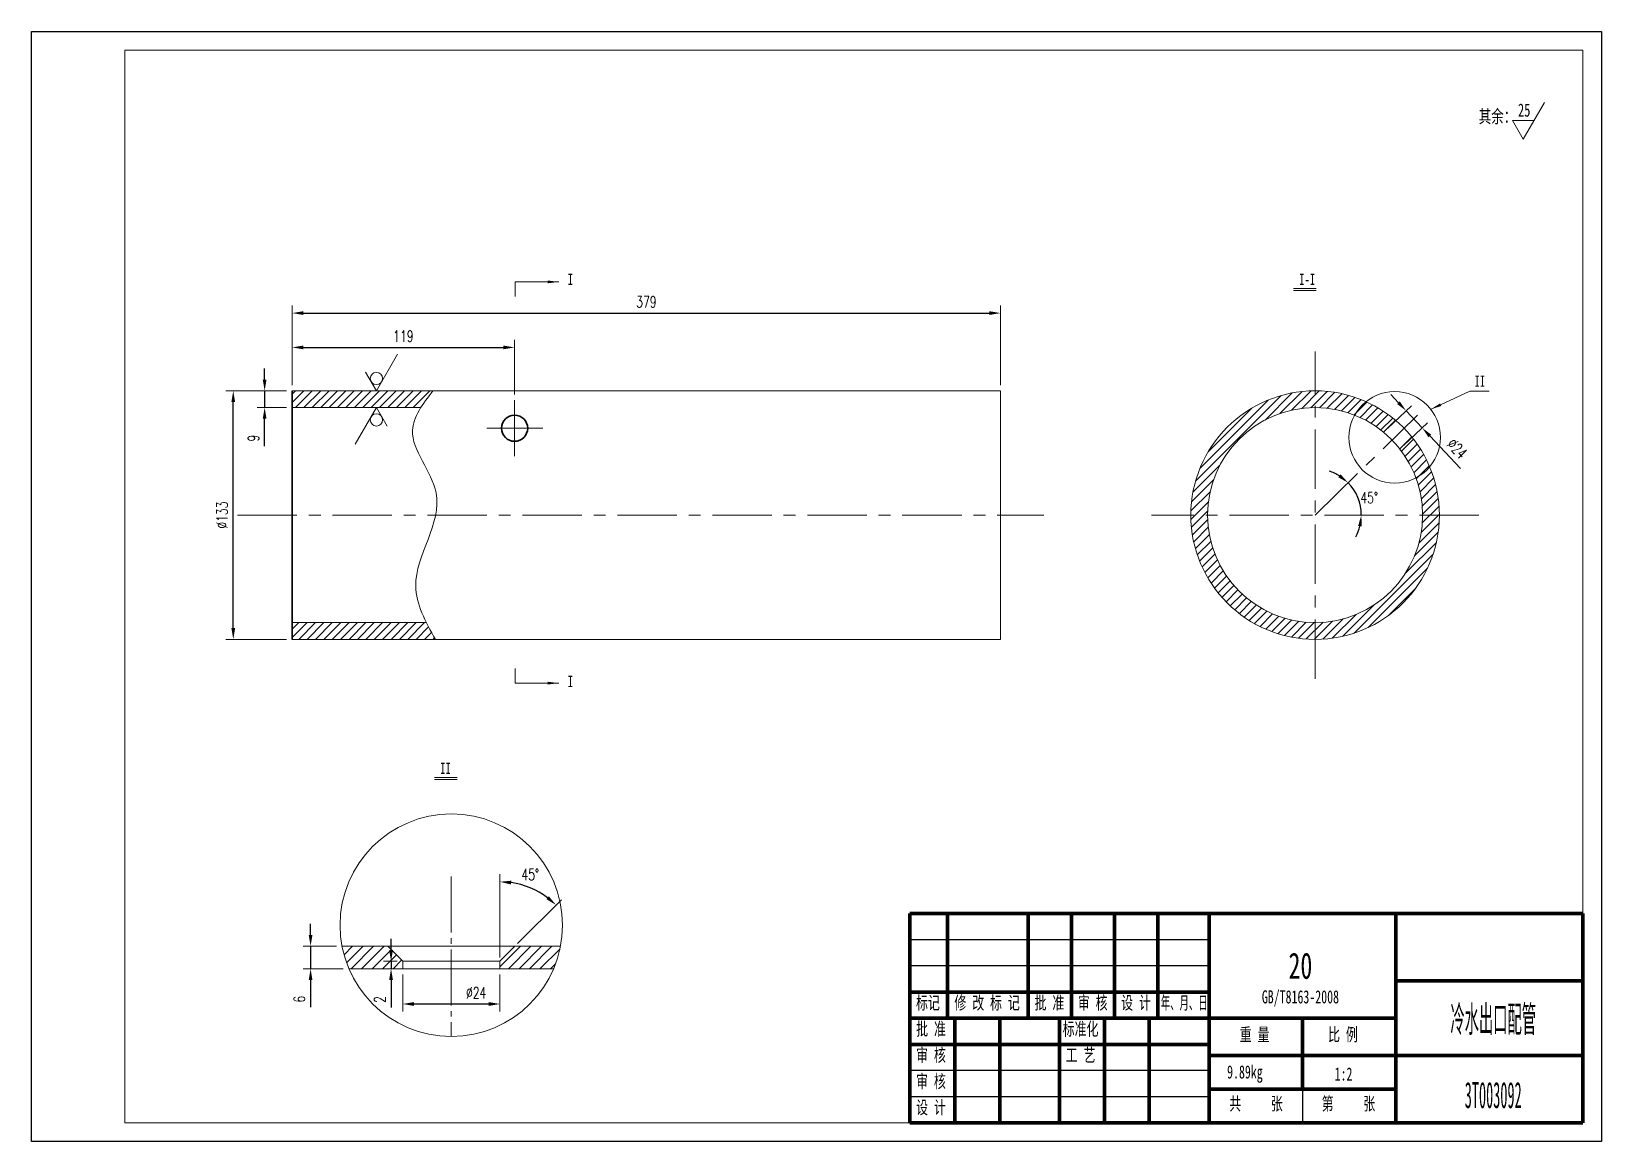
# Model space of a CAD drawing. Header units: millimetres. Extents: x 0 to 840, y 0 to 594.
import ezdxf

# ---------------------------------------------------------------- set-up
doc = ezdxf.new("R2010")
doc.units = ezdxf.units.MM
for name, pattern in [('CENTER', [50.799999713897705, 31.75, -6.349999904632568, 6.349999904632568, -6.349999904632568]), ('EB_DASH', [6, 3, -3]), ('EB_DASHDOT', [39, 30, -3, 3, -3])]:
    doc.linetypes.add(name, pattern=pattern)
doc.layers.get('0').update_dxf_attribs({"lineweight": 0})
for name, color, linetype, lineweight in [('CEN', 1, 'EB_DASHDOT', 15), ('中心线', 1, 'CENTER', 9), ('尺寸线', 4, 'Continuous', 9), ('标注线', 4, 'Continuous', 5), ('点划线', 1, 'EB_DASHDOT', 5), ('粗线', 7, 'Continuous', 15), ('虚线', 2, 'EB_DASH', 5)]:
    doc.layers.add(name, color=color, linetype=linetype, lineweight=lineweight)
doc.layers.add('边框', color=7, linetype='Continuous', lineweight=18, plot=False)
doc.styles.get("Standard").update_dxf_attribs({"font": 'romans.shx', "width": 0.7})
doc.styles.add('TextStyle1', font='', dxfattribs={"width": 0.5106694812368067})
doc.styles.add('UserTxtStyle4', font='', dxfattribs={"width": 0.667})
doc.styles.add('机械', font='', dxfattribs={"width": 0.4})
doc.styles.add('标准', font='', dxfattribs={"width": 0.667})
doc.styles.get('TextStyle1').set_extended_font_data('宋体')
doc.styles.get('UserTxtStyle4').set_extended_font_data('宋体')
doc.styles.get('机械').set_extended_font_data('宋体')
doc.styles.get('标准').set_extended_font_data('宋体')
doc.dimstyles.new('副本标准', dxfattribs={"dimscale": 2, "dimtxt": 3, "dimasz": 3, "dimexe": 2, "dimexo": 1, "dimgap": 1, "dimtad": 1, "dimtih": 1, "dimtoh": 1, "dimdec": 1, "dimzin": 12, "dimdsep": 46, "dimtxsty": 'Standard', "dimcen": 0, "dimdle": 6, "dimclrd": 256, "dimclre": 256, "dimclrt": 256, "dimadec": 1, "dimazin": 3, "dimtfac": 1, "dimtdec": 1, "dimtmove": 2, "dimatfit": 0, "dimfxl": 0, "dimtolj": 1, "dimarcsym": 0})
doc.dimstyles.new('标准', dxfattribs={"dimscale": 2, "dimtxt": 3, "dimasz": 3, "dimexe": 2, "dimexo": 1.5, "dimgap": 1.5, "dimtad": 1, "dimdec": 1, "dimzin": 12, "dimdsep": 46, "dimtxsty": 'Standard', "dimcen": 0, "dimdle": 6, "dimclrd": 256, "dimclre": 256, "dimclrt": 256, "dimadec": 1, "dimazin": 3, "dimtfac": 1, "dimtdec": 1, "dimtmove": 0, "dimatfit": 0, "dimfxl": 0, "dimtolj": 1, "dimarcsym": 0})
pattern_1 = [(45, (0, 0), (-2.245064030267288, 2.245064030267288), [])]

# ---------------------------------------------------------------- blocks, each defined once
blk = doc.blocks.new('*X41')
at = {"layer": '尺寸线', "linetype": 'ByBlock'}
for points in [[(107.9895317392506, 401.7085331787944), (108.9895317392508, 395.7085331787944), (106.9895317392504, 395.7085331787944)], [(107.9895317392506, 268.7085331787944), (108.9895317392508, 274.7085331787944), (106.9895317392504, 274.7085331787944)]]:
    blk.add_hatch(color=256, dxfattribs=at).paths.add_polyline_path(points, flags=0)
for p, q in [((136.4889974597376, 401.7085331787944), (103.9895317392506, 401.7085331787944)), ((136.4889974597376, 268.7085331787944), (103.9895317392506, 268.7085331787944))]:
    blk.add_line(p, q, dxfattribs=at)
at = {"layer": '尺寸线', "linetype": 'ByBlock', "lineweight": -2}
blk.add_line((107.9895317392506, 274.7085331787944), (107.9895317392506, 395.7085331787944), dxfattribs=at)
at = {"layer": '尺寸线', "linetype": 'ByBlock', "insert": (101.9895317392506, 335.2085331787944), "char_height": 6, "width": 21.59999999999991, "attachment_point": 5, "rotation": 90}
blk.add_mtext('%%C133', dxfattribs=at)
blk = doc.blocks.new('*X42')
at = {"layer": '尺寸线', "linetype": 'ByBlock'}
for points in [[(139.4889974597376, 443.2877020474146), (145.4889974597376, 442.2877020474144), (145.4889974597376, 444.2877020474148)], [(518.4889974597377, 443.2877020474146), (512.4889974597377, 442.2877020474144), (512.4889974597377, 444.2877020474148)]]:
    blk.add_hatch(color=256, dxfattribs=at).paths.add_polyline_path(points, flags=0)
for p, q in [((139.4889974597376, 404.7085331787944), (139.4889974597376, 447.2877020474146)), ((518.4889974597377, 404.7085331787944), (518.4889974597377, 447.2877020474146))]:
    blk.add_line(p, q, dxfattribs=at)
at = {"layer": '尺寸线', "linetype": 'ByBlock', "lineweight": -2}
blk.add_line((145.4889974597376, 443.2877020474146), (512.4889974597377, 443.2877020474146), dxfattribs=at)
at = {"layer": '尺寸线', "linetype": 'ByBlock', "insert": (328.9889974597377, 449.2877020474146), "char_height": 6, "width": 15.60000000000002, "attachment_point": 5}
blk.add_mtext('379', dxfattribs=at)
blk = doc.blocks.new('*X43')
at = {"layer": '尺寸线', "linetype": 'ByBlock'}
for points in [[(139.4889974597376, 424.9252289870697), (145.4889974597376, 423.9252289870695), (145.4889974597376, 425.9252289870699)], [(258.4889974597376, 424.9252289870697), (252.4889974597376, 423.9252289870695), (252.4889974597376, 425.9252289870699)]]:
    blk.add_hatch(color=256, dxfattribs=at).paths.add_polyline_path(points, flags=0)
for p, q in [((139.4889974597376, 404.7085331787944), (139.4889974597376, 428.9252289870697)), ((258.4889974597376, 399.7517235588552), (258.4889974597376, 428.9252289870697))]:
    blk.add_line(p, q, dxfattribs=at)
at = {"layer": '尺寸线', "linetype": 'ByBlock', "lineweight": -2}
blk.add_line((145.4889974597376, 424.9252289870697), (252.4889974597376, 424.9252289870697), dxfattribs=at)
at = {"layer": '尺寸线', "linetype": 'ByBlock', "insert": (198.9889974597376, 430.9252289870697), "char_height": 6, "width": 12.60000000000002, "attachment_point": 5}
blk.add_mtext('119', dxfattribs=at)
blk = doc.blocks.new('*X44')
at = {"layer": '尺寸线', "linetype": 'Continuous'}
blk.add_hatch(color=256, dxfattribs=at).paths.add_polyline_path([(282.1708794152851, 459.9738060716516), (276.1708794152851, 459.2238060716516), (276.1708794152851, 460.7238060716516)], flags=0)
for p, q in [((282.1708794152851, 459.9738060716516), (258.7077193937334, 459.9738060716516)), ((258.7077193937334, 459.9738060716516), (258.7077193937334, 452.1527527311343))]:
    blk.add_line(p, q, dxfattribs=at)
at = {"layer": '尺寸线'}
blk.add_line((258.7077193937334, 452.1527527311343), (258.7077193937334, 452.1527527311343), dxfattribs=at)
blk = doc.blocks.new('*X45')
at = {"layer": '尺寸线', "linetype": 'Continuous'}
blk.add_hatch(color=256, dxfattribs=at).paths.add_polyline_path([(282.1708794152851, 245.2911536049022), (276.1708794152851, 244.5411536049022), (276.1708794152851, 246.0411536049022)], flags=0)
for p, q in [((258.7077193937334, 245.2911536049022), (258.7077193937334, 253.1122069454195)), ((282.1708794152851, 245.2911536049022), (258.7077193937334, 245.2911536049022))]:
    blk.add_line(p, q, dxfattribs=at)
at = {"layer": '尺寸线'}
blk.add_line((258.7077193937334, 253.1122069454195), (258.7077193937334, 253.1122069454195), dxfattribs=at)
blk = doc.blocks.new('*X46')
at = {"layer": '尺寸线'}
for points in [[(700.3646609647399, 357.0204149089099), (699.1143792850752, 355.4593909752384), (704.4225919259217, 352.48905790308)], [(709.7432157290053, 329.3741939317562), (711.7284396014426, 329.1315291912086), (711.4638218868668, 335.2085331787943)]]:
    blk.add_hatch(color=256, dxfattribs=at).paths.add_polyline_path(points, flags=0)
at = {"layer": '尺寸线', "lineweight": -2}
for radius, start, end in [(24.72547097885314, 58.27647821510512, 72.21448558373422), (24.72547097885308, 1.317219800020859e-13, 44.33847084647589), (24.72547097885314, 332.1239852627417, 346.0619926313707)]:
    blk.add_arc((686.7383509080136, 335.2085331787944), radius, start, end, dxfattribs=at)
at = {"layer": '尺寸线', "insert": (715.6817017419474, 344.5385312242062), "char_height": 6, "width": 13.79999999999995, "attachment_point": 5}
blk.add_mtext('45%%D', dxfattribs=at)
blk = doc.blocks.new('*X47')
at = {"layer": '尺寸线', "linetype": 'Continuous'}
blk.add_hatch(color=256, dxfattribs=at).paths.add_polyline_path([(748.4655283034921, 391.7587866309514), (753.6055444682383, 394.9435525291216), (754.2313324996419, 393.5803249840096)], flags=0)
for p, q in [((748.4655283034921, 391.7587866309514), (769.5932456463837, 401.4574408955791)), ((769.5932456463837, 401.4574408955791), (779.7781263983271, 401.4574408955791))]:
    blk.add_line(p, q, dxfattribs=at)
at = {"layer": '尺寸线'}
blk.add_line((779.7781263983271, 401.4574408955791), (779.7781263983271, 401.4574408955791), dxfattribs=at)
blk = doc.blocks.new('*X48')
at = {"layer": '尺寸线', "linetype": 'Continuous'}
for points in [[(256.5505680867805, 137.5826716368425), (256.6916977389194, 139.5776860280906), (250.6360897391056, 139.0035677888833)], [(276.8220988429403, 131.239400874795), (275.511204372378, 129.7289189361248), (280.6980974236699, 126.5514764937728)]]:
    blk.add_hatch(color=256, dxfattribs=at).paths.add_polyline_path(points, flags=0)
for p, q in [((250.6360897391055, 98.48946880920744), (250.6360897391056, 143.0035677888832)), ((260.0503033014783, 105.9036823715806), (283.526524548416, 129.379903618519))]:
    blk.add_line(p, q, dxfattribs=at)
at = {"layer": '尺寸线', "linetype": 'Continuous', "lineweight": -2}
blk.add_arc((250.6360897391055, 96.48946880920744), 42.51409897967584, 53.09285918818568, 81.90714081181493, dxfattribs=at)
at = {"layer": '尺寸线', "linetype": 'Continuous', "lineweight": 9, "insert": (266.9055310605567, 142.8929566046158), "char_height": 6, "width": 13.79999999999995, "attachment_point": 5}
blk.add_mtext('45%%D', dxfattribs=at)
blk = doc.blocks.new('*X49')
at = {"layer": '尺寸线', "linetype": 'ByBlock'}
for points in [[(198.6360897391055, 73.6254279631616), (204.6360897391055, 72.6254279631614), (204.6360897391055, 74.6254279631618)], [(250.6360897391055, 73.6254279631616), (244.6360897391055, 72.6254279631614), (244.6360897391055, 74.6254279631618)]]:
    blk.add_hatch(color=256, dxfattribs=at).paths.add_polyline_path(points, flags=0)
for p, q in [((198.6360897391055, 89.48946880920744), (198.6360897391055, 69.6254279631616)), ((250.6360897391055, 89.48946880920744), (250.6360897391055, 69.6254279631616))]:
    blk.add_line(p, q, dxfattribs=at)
at = {"layer": '尺寸线', "linetype": 'ByBlock', "lineweight": -2}
blk.add_line((204.6360897391055, 73.6254279631616), (244.6360897391055, 73.6254279631616), dxfattribs=at)
at = {"layer": '尺寸线', "linetype": 'ByBlock', "lineweight": 9, "insert": (237.8945833367966, 79.6254279631616), "char_height": 6, "width": 18.60000000000002, "attachment_point": 5}
blk.add_mtext('%%C24', dxfattribs=at)
blk = doc.blocks.new('*X50')
at = {"layer": '尺寸线', "linetype": 'Continuous'}
for points in [[(191.4096989311475, 102.4894688092074), (193.4096989311475, 102.4894688092074), (192.4096989311475, 96.48946880920744)], [(191.4096989311475, 86.48946880920744), (193.4096989311475, 86.48946880920744), (192.4096989311475, 92.48946880920744)]]:
    blk.add_hatch(color=256, dxfattribs=at).paths.add_polyline_path(points, flags=0)
at = {"layer": '尺寸线', "linetype": 'Continuous', "lineweight": -2}
for p, q in [((192.4096989311475, 102.4894688092074), (192.4096989311475, 108.4894688092074)), ((192.4096989311475, 96.48946880920744), (192.4096989311475, 92.48946880920744)), ((192.4096989311475, 86.48946880920744), (192.4096989311475, 71.68946880920745))]:
    blk.add_line(p, q, dxfattribs=at)
at = {"layer": '尺寸线', "linetype": 'Continuous'}
for p, q in [((195.6360897391055, 96.48946880920744), (188.4096989311475, 96.48946880920744)), ((195.6360897391055, 92.48946880920744), (188.4096989311475, 92.48946880920744))]:
    blk.add_line(p, q, dxfattribs=at)
at = {"layer": '尺寸线', "linetype": 'Continuous', "lineweight": 9, "insert": (186.4096989311475, 76.08946880920747), "char_height": 6, "width": 12, "attachment_point": 5, "rotation": 90}
blk.add_mtext('2', dxfattribs=at)
blk = doc.blocks.new('*X51')
at = {"layer": '尺寸线', "linetype": 'Continuous'}
for points in [[(148.3508692427961, 110.4894688092075), (150.3508692427961, 110.4894688092075), (149.3508692427961, 104.4894688092075)], [(148.3508692427961, 86.48946880920745), (150.3508692427961, 86.48946880920745), (149.3508692427961, 92.48946880920745)]]:
    blk.add_hatch(color=256, dxfattribs=at).paths.add_polyline_path(points, flags=0)
at = {"layer": '尺寸线', "linetype": 'Continuous', "lineweight": -2}
for p, q in [((149.3508692427961, 110.4894688092075), (149.3508692427961, 116.4894688092075)), ((149.3508692427961, 104.4894688092075), (149.3508692427961, 92.48946880920745)), ((149.3508692427961, 86.48946880920745), (149.3508692427961, 71.88946880920746))]:
    blk.add_line(p, q, dxfattribs=at)
at = {"layer": '尺寸线', "linetype": 'Continuous'}
for p, q in [((163.2016348456029, 104.4894688092074), (145.3508692427961, 104.4894688092075)), ((166.8697910636531, 92.48946880920744), (145.3508692427961, 92.48946880920745))]:
    blk.add_line(p, q, dxfattribs=at)
at = {"layer": '尺寸线', "linetype": 'Continuous', "lineweight": 9, "insert": (143.3508692427961, 76.18946880920747), "char_height": 6, "width": 12, "attachment_point": 5, "rotation": 90}
blk.add_mtext('6', dxfattribs=at)
blk = doc.blocks.new('*X52')
at = {"layer": '尺寸线', "linetype": 'ByBlock'}
for points in [[(124.7713473942748, 401.7085331787944), (123.7713473942746, 407.7085331787944), (125.771347394275, 407.7085331787944)], [(124.7713473942748, 392.7085331787944), (123.7713473942746, 386.7085331787944), (125.771347394275, 386.7085331787944)]]:
    blk.add_hatch(color=256, dxfattribs=at).paths.add_polyline_path(points, flags=0)
at = {"layer": '尺寸线', "linetype": 'ByBlock', "lineweight": -2}
for p, q in [((124.7713473942748, 407.7085331787944), (124.7713473942748, 413.7085331787944)), ((124.7713473942748, 401.7085331787944), (124.7713473942748, 392.7085331787944)), ((139.4889974597376, 401.7085331787944), (139.4889974597376, 401.7085331787944)), ((124.7713473942748, 372.1085331787943), (124.7713473942748, 386.7085331787944))]:
    blk.add_line(p, q, dxfattribs=at)
at = {"layer": '尺寸线', "linetype": 'ByBlock'}
for p, q in [((136.4889974597376, 401.7085331787944), (120.7713473942748, 401.7085331787944)), ((136.4889974597376, 392.7085331787944), (120.7713473942748, 392.7085331787944))]:
    blk.add_line(p, q, dxfattribs=at)
at = {"layer": '尺寸线', "linetype": 'ByBlock', "insert": (118.7713473942748, 376.4085331787944), "char_height": 6, "width": 12, "attachment_point": 5, "rotation": 90}
blk.add_mtext('9', dxfattribs=at)
blk = doc.blocks.new('*X53')
at = {"layer": '尺寸线', "linetype": 'ByBlock'}
for points in [[(735.4540078244141, 390.9815066579467), (730.6103412060946, 394.6610302263694), (732.0655200184656, 396.0330559637476)], [(744.0100140002961, 381.9069546532234), (747.3985018062447, 376.8554053474224), (748.8536806186156, 378.2274310848007)]]:
    blk.add_hatch(color=256, dxfattribs=at).paths.add_polyline_path(points, flags=0)
at = {"layer": '尺寸线', "linetype": 'ByBlock', "lineweight": -2}
for p, q in [((731.33793061228, 395.3470430950586), (727.2218534001461, 399.7125795321704)), ((735.4540078244141, 390.9815066579467), (744.0100140002961, 381.9069546532234)), ((723.3951282157175, 379.6117058840327), (723.3951282157175, 379.6117058840327)), ((764.4545695129658, 360.223335170089), (748.1260912124301, 377.5414182161116))]:
    blk.add_line(p, q, dxfattribs=at)
at = {"layer": '尺寸线', "linetype": 'ByBlock'}
for p, q in [((725.5778964342734, 381.6697444900997), (738.3643654491553, 393.7255581327027)), ((734.1339026101554, 372.5951924853764), (746.9203716250373, 384.6510061279794))]:
    blk.add_line(p, q, dxfattribs=at)
at = {"layer": '尺寸线', "linetype": 'ByBlock', "insert": (762.7139054058767, 370.8156856866784), "char_height": 6, "width": 21.49091223183905, "attachment_point": 5, "rotation": 313.3153156821038}
blk.add_mtext('%%C24', dxfattribs=at)

msp = doc.modelspace()

# ---------------------------------------------------------------- hatches: boundary and pattern name
at = {"layer": '尺寸线'}
h = msp.add_hatch(dxfattribs=at)
h.set_pattern_fill('ANSI31', color=256, style=0, pattern_type=0)
h.set_pattern_definition(pattern_1)
edge = h.paths.add_edge_path(flags=0)
edge.add_spline(control_points=[(208.4527826092194, 392.8582019495564), (210.3134356799678, 395.8171157319795), (212.5479036088627, 398.7628244553869), (214.7823715377578, 401.7085331787944)], knot_values=[0, 0, 0, 0, 10.88442376378958, 10.88442376378958, 10.88442376378958, 10.88442376378958], weights=[1, 1, 1, 1], degree=3, periodic=0)
edge.add_line((214.7823715377578, 401.7085331787944), (139.4889974597376, 401.7085331787943))
edge.add_line((139.4889974597376, 401.7085331787943), (139.4889974597374, 392.7085331787943))
edge.add_line((139.4889974597374, 392.7085331787943), (208.4527826092194, 392.8582019495564))
edge = h.paths.add_edge_path(flags=0)
edge.add_spline(control_points=[(216.146468923642, 268.7085331787943), (214.4905090199963, 271.6901632440802), (212.8345491163506, 274.671793309366), (211.3182863791607, 277.7085331787944)], knot_values=[0, 0, 0, 0, 10.21416473701536, 10.21416473701536, 10.21416473701536, 10.21416473701536], weights=[1, 1, 1, 1], degree=3, periodic=0)
edge.add_line((211.3182863791607, 277.7085331787944), (139.4889974597374, 277.7085331787943))
edge.add_line((139.4889974597374, 277.7085331787943), (139.4889974597376, 268.7085331787944))
edge.add_line((139.4889974597376, 268.7085331787944), (216.146468923642, 268.7085331787943))
h = msp.add_hatch(dxfattribs=at)
h.set_pattern_fill('ANSI31', color=256, style=0, pattern_type=0)
h.set_pattern_definition(pattern_1)
edge = h.paths.add_edge_path(flags=0)
edge.add_line((723.3818721316143, 379.6299164522025), (729.7182982614459, 385.9527360545533))
edge.add_arc((686.8483794565018, 335.1179341056171), 66.49817311422956, 49.85845191897677, 65.96867249259007)
edge.add_arc((729.2607942364838, 376.8632236963795), 24.40597749555823, 128.9178216045524, 151.0627055551713)
edge.add_arc((686.9726901691442, 335.0701920910168), 57.54300623291333, 50.7481802060787, 68.67151547600639, ccw=False)
edge = h.paths.add_edge_path(flags=0)
edge.add_arc((686.7383051866118, 335.2085057793469), 66.50005277397184, 22.85629708239803, 39.00965713080794)
edge.add_line((738.4114981653247, 377.0670550414239), (732.0245847377702, 370.6402566129798))
edge.add_arc((686.6165066988665, 335.296139921351), 57.54215963881298, 20.131303290573726, 37.89598692646052, ccw=False)
edge.add_arc((729.2546036941101, 376.7901142228044), 24.49767560238573, 297.7027808877313, 319.9854160935271)
edge = h.paths.add_edge_path(flags=0)
edge.add_arc((729.7455326744275, 376.6869908824551), 24.92817077481929, 129.5206258587983, 151.309820878196, ccw=False)
edge.add_arc((686.8647291384839, 335.1815925459632), 66.47312914603623, 66.01834410650713, 90.10893038560705)
edge.add_line((686.7383509080137, 401.6546015572038), (686.7383509080137, 392.7085331787943))
edge.add_arc((686.6797269794096, 335.2627903126603), 57.44577277926538, 68.34538257802927, 89.94152913072611, ccw=False)
edge = h.paths.add_edge_path(flags=0)
edge.add_arc((686.7150349480092, 335.1852165333858), 57.47668876944328, 89.97675742690723, 179.9767567436617, ccw=False)
edge.add_line((686.7383509080137, 392.6619005736596), (686.7383509080137, 401.7085331787943))
edge.add_arc((686.738351304516, 335.2085327822917), 66.50000039650251, 90.00000034162288, 180.0000000000004)
edge.add_line((620.2383509080137, 335.2085331787939), (629.2383509080136, 335.2085331787931))
edge = h.paths.add_edge_path(flags=0)
edge.add_line((686.7383509080137, 268.762464800385), (686.7383509080145, 277.7085331787943))
edge.add_arc((686.7383512508544, 335.2085335216349), 57.50000034284062, 179.9999999999998, 269.9999996583765, ccw=False)
edge.add_line((629.2383509080137, 335.208533178794), (620.2383509080136, 335.2085331787929))
edge.add_arc((686.7113854933984, 335.2354993860912), 66.47304005509383, 180.0232432563382, 270.0232425730928)
edge = h.paths.add_edge_path(flags=0)
edge.add_line((753.2383509080136, 335.2085331787953), (744.2383509080136, 335.2085331787943))
edge.add_arc((686.761666868019, 335.2318498242018), 57.47668876944226, 269.97675742690694, 359.97675674366195, ccw=False)
edge.add_line((686.7383509080137, 277.7551657839291), (686.7383509080146, 268.7085331787943))
edge.add_arc((686.7383505115116, 335.2085335752967), 66.50000039650229, 270.0000003416233, 360.0000000000015)
edge = h.paths.add_edge_path(flags=0)
edge.add_arc((686.776929669049, 335.2109869704564), 66.46142128426226, 359.9978846087048, 382.8541737425123)
edge.add_arc((729.3941857680569, 376.7267073482544), 24.3626166200335, 297.5852946622208, 319.8679298680173, ccw=False)
edge.add_arc((686.7383294058887, 335.2085293342083), 57.5000215021247, -3.7215127122181e-06, 20.274747113596902, ccw=False)
edge.add_line((744.2383509080134, 335.2085331787951), (753.2383509080136, 335.2085331787953))
h = msp.add_hatch(dxfattribs=at)
h.set_pattern_fill('ANSI31', color=256, style=0, pattern_type=0)
h.set_pattern_definition([(45, (0, 0), (-2.80633003783411, 2.806330037834111), [])])
edge = h.paths.add_edge_path(flags=0)
edge.add_line((198.6360897391055, 92.48946880920744), (198.6360897391055, 96.48946880920744))
edge.add_line((198.6360897391055, 96.48946880920744), (190.6360897391057, 104.4894688092074))
edge.add_line((190.6360897391057, 104.4894688092074), (166.2016348456029, 104.4894688092066))
edge.add_arc((224.6361237006027, 115.7910645369398), 59.51735506336123, 190.9462129879812, 203.0769194643348)
edge.add_line((169.8813790304489, 92.46225209728755), (198.6360897391055, 92.48946880920744))
edge = h.paths.add_edge_path(flags=0)
edge.add_arc((224.636055777605, 115.7910645369402), 59.51735506336441, 336.9230805356686, 349.0537870120205)
edge.add_line((283.0705446326083, 104.4894688092083), (258.6360897391053, 104.4894688092074))
edge.add_line((258.6360897391053, 104.4894688092074), (250.6360897391055, 96.48946880920744))
edge.add_line((250.6360897391055, 96.48946880920744), (250.6360897391055, 92.48946880920744))
edge.add_line((250.6360897391055, 92.48946880920744), (279.3908004477632, 92.46225209729016))

# ---------------------------------------------------------------- linework, layer by layer
at = {"linetype": 'Continuous', "lineweight": 35}
msp.add_line((139.4889974597376, 401.7085331787944), (139.4889974597376, 268.7085331787944), dxfattribs=at)
msp.add_circle((258.4889974597376, 381.6850955523823), 7, dxfattribs=at)
at = {"layer": 'CEN', "linetype": 'EB_DASHDOT', "lineweight": 15}
for p, q in [((258.4889974597376, 396.7517235588552), (258.4889974597376, 366.6184675459094)), ((273.5556254662028, 381.6850955523819), (243.4223694532724, 381.6850955523819)), ((224.6360897391055, 141.8454773911337), (224.6360897391055, 56.61041127114117))]:
    msp.add_line(p, q, dxfattribs=at)
at = {"layer": '中心线'}
for p, q in [((686.7383509080137, 247.6773960677035), (686.7383509080137, 422.7396702898853)), ((686.7383509080137, 335.2085331787944), (741.4642595775963, 388.6850955523823)), ((110.3137916982329, 335.2085331787944), (541.6164354900968, 335.2085331787944)), ((774.2694880191045, 335.2085331787944), (599.2072137969227, 335.2085331787944))]:
    msp.add_line(p, q, dxfattribs=at)
at = {"layer": '尺寸线'}
for p, q in [((675.1584131319468, 456.4719320950427), (687.2725446648132, 456.4719320950427)), ((675.1584131319468, 455.4341946761774), (687.2725446648132, 455.4341946761774)), ((215.5737674477219, 194.8640280649665), (227.6878989805883, 194.8640280649665)), ((215.5737674477219, 193.8262906461012), (227.6878989805883, 193.8262906461012))]:
    msp.add_line(p, q, dxfattribs=at)
for centre, radius in [((184.5373517267721, 408.2826085073469), 3.287037664276265), ((729.2941566787289, 376.7928258288463), 24.48171567150206), ((184.5373517267721, 386.1344578502419), 3.287037664276265)]:
    msp.add_circle(centre, radius, dxfattribs=at)
at = {"layer": '尺寸线', "linetype": 'Continuous', "lineweight": 9}
msp.add_circle((224.6360897391055, 115.7910541463709), 59.5173197467257, dxfattribs=at)
at = {"layer": '尺寸线'}
msp.add_open_spline([(214.7823715377578, 401.7085331787944), (209.4755102066162, 394.7124749606807), (196.2075054667041, 377.2212069952019), (229.6827464711817, 342.7023465377348), (196.8994325124625, 303.363685338507), (210.9025958954318, 278.1503617188646), (216.1464689236422, 268.7085331787944)], degree=3, knots=[0, 0, 0, 0, 713.864096483384, 1784.774770769643, 3312.805690210452, 4227.583006659839, 4227.583006659839, 4227.583006659839, 4227.583006659839], dxfattribs=at)
at = {"layer": '标注线'}
for p, q in [((798.1269927725145, 536.422493868759), (809.3990770013149, 555.9463164602366)), ((792.4046007191901, 546.3339676459456), (803.8493848258393, 546.3339676459456)), ((798.1269927725145, 536.422493868759), (792.4046007191901, 546.3339676459456)), ((184.5373517267721, 401.7085331787944), (195.8094359555725, 421.2323557702719)), ((184.5373517267721, 401.7085331787944), (178.8149596734474, 411.6200069559809)), ((184.5373517267721, 392.7085331787944), (173.2652674979717, 373.1847105873169)), ((184.5373517267721, 392.7085331787944), (190.2597437800964, 382.7970594016079))]:
    msp.add_line(p, q, dxfattribs=at)
at = {"layer": '点划线', "linetype": 'Continuous', "lineweight": 25}
for p, q in [((629.9999923098658, 108.0000002679492), (469.9999923098653, 108.0000002679492)), ((629.9999923098658, 94.00000026794919), (469.9999923098653, 94.00000026794919)), ((629.9999923098658, 38.00000026794909), (469.9999923098653, 38.00000026794909)), ((629.9999923098658, 24.00000026794906), (469.9999923098653, 24.00000026794906))]:
    msp.add_line(p, q, dxfattribs=at)
at = {"layer": '粗线'}
for p, q in [((50.00000769013604, 584.0000211679693), (49.99999230986532, 10.00002116796823)), ((830.0000076901365, 584.0000002679498), (50.00000769013604, 584.0000211679693)), ((829.999992309866, 10.00000026794881), (830.000007690137, 584.0000002679498)), ((139.4889974597376, 401.7085331787944), (518.4889974597377, 401.7085331787944)), ((518.4889974597377, 401.7085331787944), (518.4889974597377, 268.7085331787944)), ((139.4889974597376, 392.7085331787944), (208.3589941862617, 392.7085331787944)), ((723.3818721316144, 379.6299164522026), (729.718298261446, 385.9527360545534)), ((732.0245847377703, 370.6402566129799), (738.4114981653248, 377.067055041424)), ((139.4889974597376, 277.7085331787944), (211.3182863791607, 277.7085331787944)), ((139.4889974597376, 268.7085331787944), (518.4889974597377, 268.7085331787944)), ((49.99999230986555, 10.0000211679684), (829.999992309866, 10.00000026794904))]:
    msp.add_line(p, q, dxfattribs=at)
at = {"layer": '粗线', "linetype": 'Continuous', "lineweight": 70}
for p, q in [((469.9999923098653, 122.0000002679492), (829.999992309866, 122.0000002679492)), ((469.9999923098653, 122.0000002679492), (469.9999923098653, 10.00000026794904)), ((489.9999923098653, 66.00000026794913), (489.9999923098653, 122.0000002679492)), ((533.1666589765323, 66.00000026794913), (533.1666589765323, 122.0000002679492)), ((556.3333256431988, 66.00000026794913), (556.3333256431988, 122.0000002679492)), ((579.4999923098655, 66.00000026794913), (579.4999923098655, 122.0000002679492)), ((602.6666589765323, 66.00000026794913), (602.6666589765323, 122.0000002679492)), ((629.9999923098658, 122.0000002679492), (629.9999923098658, 10.00000026794904)), ((729.9999923098658, 10.00000026794904), (729.9999923098658, 122.0000002679492)), ((829.999992309866, 122.0000002679492), (829.999992309866, 10.00000026794904)), ((829.999992309866, 86.00000026794918), (729.9999923098658, 86.00000026794918)), ((629.9999923098658, 80.00000026794916), (469.9999923098653, 80.00000026794916)), ((729.9999923098658, 66.00000026794913), (469.9999923098653, 66.00000026794913)), ((493.9999923098653, 10.00000026794904), (493.9999923098653, 66.00000026794913)), ((517.9999923098655, 10.00000026794904), (517.9999923098655, 66.00000026794913)), ((549.9999923098658, 10.00000026794904), (549.9999923098658, 66.00000026794913)), ((573.9999923098658, 10.00000026794904), (573.9999923098658, 66.00000026794913)), ((597.9999923098658, 10.00000026794904), (597.9999923098658, 66.00000026794913)), ((679.9999923098658, 66.00000026794913), (679.9999923098658, 28.00000026794907)), ((629.9999923098658, 52.00000026794911), (469.9999923098653, 52.00000026794911)), ((729.9999923098658, 46.0000002679491), (629.9999923098658, 46.0000002679491)), ((829.999992309866, 46.0000002679491), (729.9999923098658, 46.0000002679491)), ((729.9999923098658, 28.00000026794907), (629.9999923098658, 28.00000026794907)), ((829.999992309866, 10.00000026794904), (469.9999923098653, 10.00000026794904))]:
    msp.add_line(p, q, dxfattribs=at)
at = {"layer": '粗线', "linetype": 'Continuous', "lineweight": 15}
for p, q in [((166.2016348456029, 104.4894688092074), (283.0705446326083, 104.4894688092074)), ((198.6360897391055, 96.48946880920744), (190.6360897391057, 104.4894688092074)), ((250.6360897391055, 96.48946880920744), (258.6360897391053, 104.4894688092074)), ((169.8697910636529, 92.48946880920744), (279.4023884145583, 92.48946880920744)), ((198.6360897391055, 96.48946880920744), (250.6360897391055, 96.48946880920744)), ((198.6360897391055, 92.48946880920744), (198.6360897391055, 96.48946880920744)), ((250.6360897391055, 92.48946880920744), (250.6360897391055, 96.48946880920744))]:
    msp.add_line(p, q, dxfattribs=at)
at = {"layer": '粗线'}
for radius in [66.5, 57.5]:
    msp.add_circle((686.7383509080137, 335.2085331787944), radius, dxfattribs=at)
at = {"layer": '虚线', "linetype": 'Continuous', "lineweight": 25}
msp.add_line((679.9999923098658, 28.00000026794907), (679.9999923098658, 10.00000026794904), dxfattribs=at)
at = {"layer": '边框', "linetype": 'Continuous', "lineweight": 25}
for p, q in [((0, 0), (0, 594.000000000001)), ((0, 594.000000000001), (840.0000000000014, 594.000000000001)), ((840.0000000000014, 594.000000000001), (840.0000000000014, 0)), ((840.0000000000014, 0), (0, 0))]:
    msp.add_line(p, q, dxfattribs=at)

# ---------------------------------------------------------------- block references
at = {"layer": '尺寸线'}
for name in ['*X44', '*X47', '*X45']:
    msp.add_blockref(name, (0, 0), dxfattribs=at)

# ---------------------------------------------------------------- texts
at = {"layer": '尺寸线', "char_height": 6, "width": 20.32304961105876, "attachment_point": 1}
for s, insert in [('{\\fSimSun|b0|i0|c119|p8;I}', (286.920894147909, 464.3168284904958)), ('{\\fSimSun|b0|i0|c119|p8;I-I}', (678.2402906996329, 464.3168284904958)), ('{\\fSimSun|b0|i0|c119|p8;II}', (772.0016735786015, 409.8342835427898)), ('{\\fSimSun|b0|i0|c119|p8;I}', (286.920894147909, 249.2059823327643)), ('{\\fSimSun|b0|i0|c119|p8;II}', (218.655645015408, 202.7089244604197))]:
    msp.add_mtext(s, dxfattribs=dict(at, insert=insert))
at = {"layer": '标注线', "char_height": 7.000000000000012, "attachment_point": 1}
for s, insert, width in [('{\\fSimSun|b0|i0|c119|p8;25}', (795.2496610600476, 555.3845061767624), 10.63864861432711), ('其余：', (774.291444166857, 552.0445512933856), 78.2947976878614)]:
    msp.add_mtext(s, dxfattribs=dict(at, insert=insert, width=width))
at = {"layer": '标注线', "attachment_point": 5}
for s, insert, char_height, width, style in [('20', (678.8792165541536, 93.98799429842458), 14.00000000000002, 23.86377777777784, '标准'), ('GB/T8163-2008', (678.8792165541536, 76.59575262839851), 7, 85.18331111111115, '标准'), ('冷水出口配管', (782.0250724301004, 64.81749665438238), 14.00000000000002, 83.8755555555557, '机械'), ('9.89kg', (649.1777858799101, 36.1114610870775), 7, 38.85645555555561, '标准'), ('1:2', (701.9428177689181, 36.1114610870775), 7, 17.58656666666661, '标准'), ('3T003092', (782.0250724301004, 24.81749665438234), 14.00000000000002, 111.1435294117649, '机械')]:
    msp.add_mtext(s, dxfattribs=dict(at, insert=insert, char_height=char_height, width=width, style=style))
at = {"layer": '粗线', "char_height": 7.000000000000012, "attachment_point": 1}
for s, insert, width, style in [('标记', (473.2534623098654, 77.79500026794918), 25.36823333333336, 'UserTxtStyle4'), ('修 改 标 记', (493.7694103768802, 77.79500026794918), 71.90260000000012, 'UserTxtStyle4'), ('批 准', (536.6533095024777, 77.79500026794918), 32.11234444444449, 'UserTxtStyle4'), ('审 核', (559.8199761691444, 77.79500026794918), 31.48981111111107, 'UserTxtStyle4'), ('设 计', (582.9866428358109, 77.79500026794918), 31.9048333333335, 'UserTxtStyle4'), ('年、月、日', (604.1952149218946, 77.79500026794918), 48.57601587631461, 'TextStyle1'), ('批 准', (473.3043298098655, 63.79500026794915), 32.11234444444449, 'UserTxtStyle4'), ('标准化', (551.7051973098655, 63.79500026794915), 38.70082222222231, 'UserTxtStyle4'), ('重 量', (646.4252453622894, 60.79500026794914), 32.11234444444449, 'UserTxtStyle4'), ('比 例', (693.6795995528632, 60.79500026794914), 30.14098888888884, 'UserTxtStyle4'), ('审 核', (473.3043298098655, 49.79500026794912), 31.48981111111118, 'UserTxtStyle4'), ('工 艺', (553.3043298098655, 49.79500026794912), 31.69732222222228, 'UserTxtStyle4'), ('审 核', (473.3043298098655, 35.7950002679491), 31.48981111111118, 'UserTxtStyle4'), ('设 计', (473.3043298098655, 21.79500026794907), 31.90483333333339, 'UserTxtStyle4'), ('共     张', (640.8182122719952, 23.79500026794908), 58.72564444444447, 'UserTxtStyle4'), ('第     张', (690.2951589451268, 23.79500026794908), 58.67376666666678, 'UserTxtStyle4')]:
    msp.add_mtext(s, dxfattribs=dict(at, insert=insert, width=width, style=style))

# ---------------------------------------------------------------- dimensions: what is measured, and where the dimension line sits
at = {"layer": '尺寸线'}
dim = msp.add_linear_dim(base=(518.4889974597377, 443.2877020474146), p1=(139.4889974597376, 401.7085331787944), p2=(518.4889974597377, 401.7085331787944), dimstyle='标准', override={"dimsah": 1, "dimtzin": 0}, dxfattribs=at)
dim.commit()
dim.dimension.update_dxf_attribs({"geometry": '*X42', "text_midpoint": (328.9889974597377, 449.2877020474146)})
for base, p2, angle, picture, middle in [((258.4889974597376, 424.9252289870697), (258.4889974597376, 396.7517235588552), 180, '*X43', (198.9889974597376, 430.9252289870697)), ((124.7713473942748, 392.7085331787944), (139.4889974597376, 392.7085331787944), 90, '*X52', (118.7713473942748, 376.4085331787944))]:
    dim = msp.add_linear_dim(base=base, p1=(139.4889974597376, 401.7085331787944), p2=p2, angle=angle, dimstyle='标准', override={"dimsah": 1, "dimtzin": 0}, dxfattribs=at)
    dim.commit()
    dim.dimension.update_dxf_attribs({"geometry": picture, "text_midpoint": middle})
for base, p1, p2, angle, text, override, picture, middle in [((107.9895317392506, 401.7085331787944), (139.4889974597376, 268.7085331787944), (139.4889974597376, 401.7085331787944), 90, '%%C<>', {"dimsah": 1, "dimtzin": 0}, '*X41', (101.9895317392506, 335.2085331787944)), ((744.0100140002958, 381.9069546532232), (723.3951282157175, 379.6117058840327), (731.9511343915995, 370.5371538793094), 313.3153156821038, '%%C24', {"dimsah": 1, "dimatfit": 3, "dimtzin": 0}, '*X53', (762.7139054058767, 370.8156856866784))]:
    dim = msp.add_linear_dim(base=base, p1=p1, p2=p2, angle=angle, text=text, dimstyle='标准', override=override, dxfattribs=at)
    dim.commit()
    dim.dimension.update_dxf_attribs({"geometry": picture, "text_midpoint": middle})
dim = msp.add_angular_dim_2l(base=(710.2713542200705, 342.7944853432114), line1=((686.7383509080137, 335.2085331787944), (741.4642595775963, 388.6850955523823)), line2=((774.2694880191045, 335.2085331787944), (599.2072137969227, 335.2085331787944)), text='45%%D', dimstyle='副本标准', override={"dimtad": 0, "dimtih": 1, "dimtoh": 1, "dimsah": 1, "dimtzin": 12}, dxfattribs=at)
dim.commit()
dim.dimension.update_dxf_attribs({"geometry": '*X46', "text_midpoint": (715.6817017419474, 344.5385312242062), "dimtype": 162})
at = {"layer": '尺寸线', "linetype": 'Continuous', "lineweight": 9}
dim = msp.add_angular_dim_2l(base=(264.7023746804202, 136.6091427859911), line1=((250.6360897391055, 96.48946880920744), (258.6360897391053, 104.4894688092074)), line2=((250.6360897391055, 92.48946880920744), (250.6360897391055, 96.48946880920744)), text='45%%D', dimstyle='副本标准', override={"dimtad": 0, "dimtih": 1, "dimtoh": 1, "dimsah": 1, "dimtzin": 12}, dxfattribs=at)
dim.commit()
dim.dimension.update_dxf_attribs({"geometry": '*X48', "text_midpoint": (266.9055310605567, 142.8929566046158), "dimtype": 162})
for base, p1, p2, text, picture, middle in [((149.3508692427961, 92.48946880920744), (166.2016348456029, 104.4894688092074), (169.8697910636531, 92.48946880920744), '6', '*X51', (143.3508692427961, 76.18946880920747)), ((192.4096989311475, 92.48946880920744), (198.6360897391055, 96.48946880920744), (198.6360897391055, 92.48946880920744), '2', '*X50', (186.4096989311475, 76.08946880920747))]:
    dim = msp.add_linear_dim(base=base, p1=p1, p2=p2, angle=90, text=text, dimstyle='标准', override={"dimsah": 1, "dimtzin": 0}, dxfattribs=at)
    dim.commit()
    dim.dimension.update_dxf_attribs({"geometry": picture, "text_midpoint": middle})
dim = msp.add_linear_dim(base=(250.6360897391055, 73.6254279631616), p1=(198.6360897391055, 92.48946880920744), p2=(250.6360897391055, 92.48946880920744), text='%%C24', dimstyle='标准', override={"dimsah": 1, "dimtzin": 0}, dxfattribs=at)
dim.commit()
dim.dimension.update_dxf_attribs({"geometry": '*X49', "text_midpoint": (237.8945833367966, 79.6254279631616), "dimtype": 160})

doc.saveas('drawing.dxf')
